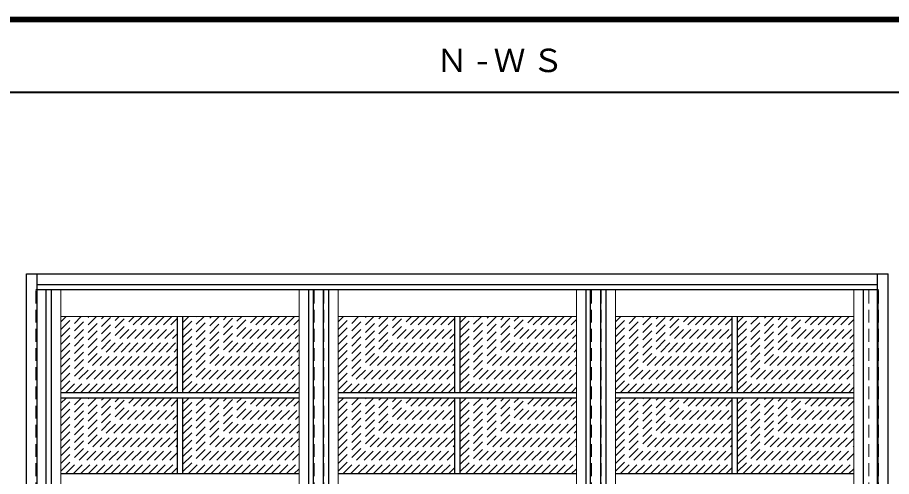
# Model space of a CAD drawing. Units: millimetres, scale not verified. Extents: x -6000 to 5700, y -4307 to 4175.
# Drawn here: x 1253 to 3711, y 2882 to 4175 of the extents above; entities that cross this region are included whole.
import ezdxf

# ---------------------------------------------------------------- set-up
doc = ezdxf.new("R2010")
doc.units = ezdxf.units.MM
doc.header["$LTSCALE"] = 30
doc.linetypes.add('DASHED1', pattern=[1.8, 1.2, -0.6])
for name, color, linetype, lineweight in [('0-2_扉', 4, 'DASHED1', 9), ('0-3_仕上げ', 3, 'Continuous', 25), ('0-4_枠', 3, 'Continuous', 25), ('0-C_ハッチ', 4, 'DASHED1', 9), ('F-1_枠', 6, 'Continuous', 40)]:
    doc.layers.add(name, color=color, linetype=linetype, lineweight=lineweight)
doc.layers.add('0-A_文字', color=7, linetype='Continuous')
doc.styles.add('ＭＳ ゴシック', font='')
doc.styles.get('ＭＳ ゴシック').set_extended_font_data('MS Gothic')

msp = doc.modelspace()

# ---------------------------------------------------------------- linework, layer by layer
at = {"layer": '0-2_扉'}
for p, q in [((1305, 3409), (1308, 3409)), ((2115, 1426), (2115, 3409)), ((2895, 1426), (2895, 3409)), ((3675, 3409), (3672, 3409))]:
    msp.add_line(p, q, dxfattribs=at)
at = {"layer": '0-2_扉', "color": 3, "linetype": 'Continuous', "lineweight": 25}
for p, q in [((1308, 3409), (3672, 3409)), ((2085, 3409), (2085, 1426)), ((2865, 1426), (2865, 3409))]:
    msp.add_line(p, q, dxfattribs=at)
at = {"layer": '0-2_扉'}
for points in [[(1308, 1426), (1305, 1426), (1305, 3409)], [(3672, 1426), (3675, 1426), (3675, 3409)]]:
    msp.add_lwpolyline(points, dxfattribs=at)
at = {"layer": '0-3_仕上げ'}
for p, q in [((1332.5, 3409), (1332.5, 1426)), ((1347.5, 3409), (1347.5, 1426)), ((2072.5, 1426), (2072.5, 3409)), ((2112.5, 3409), (2112.5, 1426)), ((2127.5, 3409), (2127.5, 1426)), ((2852.5, 1426), (2852.5, 3409)), ((2892.5, 3409), (2892.5, 1426)), ((2907.5, 3409), (2907.5, 1426)), ((3632.5, 1426), (3632.5, 3409)), ((3672.5, 3409), (3672.5, 1426)), ((1702.5, 3333), (1702.5, 3118.5)), ((1717.5, 3333), (1717.5, 3118.5)), ((2482.5, 3333), (2482.5, 3118.5)), ((2497.5, 3333), (2497.5, 3118.5)), ((3262.5, 3333), (3262.5, 3118.5)), ((3277.5, 3333), (3277.5, 3118.5)), ((2045, 3118.5), (1375, 3118.5)), ((2045, 3103.5), (1375, 3103.5)), ((1702.5, 3103.5), (1702.5, 2890)), ((1717.5, 3103.5), (1717.5, 2890)), ((2825, 3118.5), (2155, 3118.5)), ((2825, 3103.5), (2155, 3103.5)), ((2482.5, 3103.5), (2482.5, 2890)), ((2497.5, 3103.5), (2497.5, 2890)), ((3605, 3118.5), (2935, 3118.5)), ((3605, 3103.5), (2935, 3103.5)), ((3262.5, 3103.5), (3262.5, 2890)), ((3277.5, 3103.5), (3277.5, 2890)), ((2045, 2890), (1375, 2890)), ((2825, 2890), (2155, 2890)), ((3605, 2890), (2935, 2890))]:
    msp.add_line(p, q, dxfattribs=at)
at = {"layer": '0-3_仕上げ', "color": 7, "lineweight": 18}
for p, q in [((1375, 3409), (1375, 1426)), ((2045, 1426), (2045, 3409)), ((2155, 3409), (2155, 1426)), ((2825, 1426), (2825, 3409)), ((2935, 3409), (2935, 1426)), ((3605, 1426), (3605, 3409)), ((2045, 3333), (1375, 3333)), ((2825, 3333), (2155, 3333)), ((3605, 3333), (2935, 3333))]:
    msp.add_line(p, q, dxfattribs=at)
at = {"layer": '0-3_仕上げ', "color": 4, "linetype": 'DASHED1', "lineweight": 9}
for p, q in [((2087.5, 1426), (2087.5, 3409)), ((2867.5, 1426), (2867.5, 3409)), ((3647.5, 1426), (3647.5, 3409))]:
    msp.add_line(p, q, dxfattribs=at)
at = {"layer": '0-4_枠'}
for p, q in [((1278, 3453), (3702, 3453)), ((1278, 1406), (1278, 3453)), ((1308, 1406), (1308, 3453)), ((3672, 1406), (3672, 3453)), ((3702, 1406), (3702, 3453)), ((1308, 3423), (3672, 3423))]:
    msp.add_line(p, q, dxfattribs=at)
at = {"layer": '0-C_ハッチ'}
for p, q in [((1375, 3317.85), (1390.15, 3333)), ((1375, 3126.93), (1581.07, 3333)), ((1375, 3148.14), (1559.86, 3333)), ((1375, 3169.35), (1538.65, 3333)), ((1375, 3190.57), (1517.43, 3333)), ((1375, 3211.78), (1496.22, 3333)), ((1375, 3232.99), (1475.01, 3333)), ((1375, 3254.21), (1453.79, 3333)), ((1375, 3275.42), (1432.58, 3333)), ((1375, 3296.63), (1411.37, 3333)), ((1387.79, 3118.5), (1602.29, 3333)), ((1409, 3118.5), (1623.5, 3333)), ((1430.21, 3118.5), (1644.71, 3333)), ((1451.43, 3118.5), (1665.93, 3333)), ((1472.64, 3118.5), (1687.14, 3333)), ((1493.85, 3118.5), (1702.5, 3327.15)), ((1717.5, 3124.35), (1926.15, 3333)), ((1717.5, 3145.57), (1904.93, 3333)), ((1717.5, 3166.78), (1883.72, 3333)), ((1717.5, 3187.99), (1862.51, 3333)), ((1717.5, 3209.21), (1841.29, 3333)), ((1717.5, 3230.42), (1820.08, 3333)), ((1717.5, 3251.63), (1798.87, 3333)), ((1717.5, 3272.85), (1777.65, 3333)), ((1717.5, 3294.06), (1756.44, 3333)), ((1717.5, 3315.27), (1735.23, 3333)), ((1732.86, 3118.5), (1947.36, 3333)), ((1754.07, 3118.5), (1968.57, 3333)), ((1775.29, 3118.5), (1989.79, 3333)), ((1796.5, 3118.5), (2011, 3333)), ((1817.71, 3118.5), (2032.21, 3333)), ((1838.93, 3118.5), (2045, 3324.57)), ((2155, 3317.85), (2170.15, 3333)), ((2155, 3126.93), (2361.07, 3333)), ((2155, 3148.14), (2339.86, 3333)), ((2155, 3169.35), (2318.65, 3333)), ((2155, 3190.57), (2297.43, 3333)), ((2155, 3211.78), (2276.22, 3333)), ((2155, 3232.99), (2255.01, 3333)), ((2155, 3254.21), (2233.79, 3333)), ((2155, 3275.42), (2212.58, 3333)), ((2155, 3296.63), (2191.37, 3333)), ((2167.79, 3118.5), (2382.29, 3333)), ((2189, 3118.5), (2403.5, 3333)), ((2210.21, 3118.5), (2424.71, 3333)), ((2231.43, 3118.5), (2445.93, 3333)), ((2252.64, 3118.5), (2467.14, 3333)), ((2273.85, 3118.5), (2482.5, 3327.15)), ((2497.5, 3124.35), (2706.15, 3333)), ((2497.5, 3145.57), (2684.93, 3333)), ((2497.5, 3166.78), (2663.72, 3333)), ((2497.5, 3187.99), (2642.51, 3333)), ((2497.5, 3209.21), (2621.29, 3333)), ((2497.5, 3230.42), (2600.08, 3333)), ((2497.5, 3251.63), (2578.87, 3333)), ((2497.5, 3272.85), (2557.65, 3333)), ((2497.5, 3294.06), (2536.44, 3333)), ((2497.5, 3315.27), (2515.23, 3333)), ((2512.86, 3118.5), (2727.36, 3333)), ((2534.07, 3118.5), (2748.57, 3333)), ((2555.29, 3118.5), (2769.79, 3333)), ((2576.5, 3118.5), (2791, 3333)), ((2597.71, 3118.5), (2812.21, 3333)), ((2618.93, 3118.5), (2825, 3324.57)), ((2935, 3317.85), (2950.15, 3333)), ((2935, 3126.93), (3141.07, 3333)), ((2935, 3148.14), (3119.86, 3333)), ((2935, 3169.35), (3098.65, 3333)), ((2935, 3190.57), (3077.43, 3333)), ((2935, 3211.78), (3056.22, 3333)), ((2935, 3232.99), (3035.01, 3333)), ((2935, 3254.21), (3013.79, 3333)), ((2935, 3275.42), (2992.58, 3333)), ((2935, 3296.63), (2971.37, 3333)), ((2947.79, 3118.5), (3162.29, 3333)), ((2969, 3118.5), (3183.5, 3333)), ((2990.21, 3118.5), (3204.71, 3333)), ((3011.43, 3118.5), (3225.93, 3333)), ((3032.64, 3118.5), (3247.14, 3333)), ((3053.85, 3118.5), (3262.5, 3327.15)), ((3277.5, 3124.35), (3486.15, 3333)), ((3277.5, 3145.57), (3464.93, 3333)), ((3277.5, 3166.78), (3443.72, 3333)), ((3277.5, 3187.99), (3422.51, 3333)), ((3277.5, 3209.21), (3401.29, 3333)), ((3277.5, 3230.42), (3380.08, 3333)), ((3277.5, 3251.63), (3358.87, 3333)), ((3277.5, 3272.85), (3337.65, 3333)), ((3277.5, 3294.06), (3316.44, 3333)), ((3277.5, 3315.27), (3295.23, 3333)), ((3292.86, 3118.5), (3507.36, 3333)), ((3314.07, 3118.5), (3528.57, 3333)), ((3335.29, 3118.5), (3549.79, 3333)), ((3356.5, 3118.5), (3571, 3333)), ((3377.71, 3118.5), (3592.21, 3333)), ((3398.93, 3118.5), (3605, 3324.57)), ((1515.07, 3118.5), (1702.5, 3305.93)), ((1860.14, 3118.5), (2045, 3303.36)), ((2295.07, 3118.5), (2482.5, 3305.93)), ((2640.14, 3118.5), (2825, 3303.36)), ((3075.07, 3118.5), (3262.5, 3305.93)), ((3420.14, 3118.5), (3605, 3303.36)), ((1536.28, 3118.5), (1702.5, 3284.72)), ((1881.35, 3118.5), (2045, 3282.15)), ((2316.28, 3118.5), (2482.5, 3284.72)), ((2661.35, 3118.5), (2825, 3282.15)), ((3096.28, 3118.5), (3262.5, 3284.72)), ((3441.35, 3118.5), (3605, 3282.15)), ((1557.49, 3118.5), (1702.5, 3263.51)), ((1902.57, 3118.5), (2045, 3260.93)), ((2337.49, 3118.5), (2482.5, 3263.51)), ((2682.57, 3118.5), (2825, 3260.93)), ((3117.49, 3118.5), (3262.5, 3263.51)), ((3462.57, 3118.5), (3605, 3260.93)), ((1578.7, 3118.5), (1702.5, 3242.29)), ((1599.92, 3118.5), (1702.5, 3221.08)), ((1923.78, 3118.5), (2045, 3239.72)), ((2358.7, 3118.5), (2482.5, 3242.29)), ((2379.92, 3118.5), (2482.5, 3221.08)), ((2703.78, 3118.5), (2825, 3239.72)), ((3138.7, 3118.5), (3262.5, 3242.29)), ((3159.92, 3118.5), (3262.5, 3221.08)), ((3483.78, 3118.5), (3605, 3239.72)), ((1621.13, 3118.5), (1702.5, 3199.87)), ((1944.99, 3118.5), (2045, 3218.51)), ((1966.2, 3118.5), (2045, 3197.29)), ((2401.13, 3118.5), (2482.5, 3199.87)), ((2724.99, 3118.5), (2825, 3218.51)), ((2746.2, 3118.5), (2825, 3197.29)), ((3181.13, 3118.5), (3262.5, 3199.87)), ((3504.99, 3118.5), (3605, 3218.51)), ((3526.2, 3118.5), (3605, 3197.29)), ((1642.34, 3118.5), (1702.5, 3178.65)), ((1987.42, 3118.5), (2045, 3176.08)), ((2422.34, 3118.5), (2482.5, 3178.65)), ((2767.42, 3118.5), (2825, 3176.08)), ((3202.34, 3118.5), (3262.5, 3178.65)), ((3547.42, 3118.5), (3605, 3176.08)), ((1663.56, 3118.5), (1702.5, 3157.44)), ((2008.63, 3118.5), (2045, 3154.87)), ((2443.56, 3118.5), (2482.5, 3157.44)), ((2788.63, 3118.5), (2825, 3154.87)), ((3223.56, 3118.5), (3262.5, 3157.44)), ((3568.63, 3118.5), (3605, 3154.87)), ((1684.77, 3118.5), (1702.5, 3136.23)), ((2029.84, 3118.5), (2045, 3133.65)), ((2464.77, 3118.5), (2482.5, 3136.23)), ((2809.84, 3118.5), (2825, 3133.65)), ((3244.77, 3118.5), (3262.5, 3136.23)), ((3589.84, 3118.5), (3605, 3133.65)), ((1375, 2897.93), (1580.57, 3103.5)), ((1375, 2919.14), (1559.36, 3103.5)), ((1375, 2940.35), (1538.15, 3103.5)), ((1375, 2961.57), (1516.93, 3103.5)), ((1375, 2982.78), (1495.72, 3103.5)), ((1375, 3003.99), (1474.51, 3103.5)), ((1375, 3025.21), (1453.29, 3103.5)), ((1375, 3046.42), (1432.08, 3103.5)), ((1375, 3067.63), (1410.87, 3103.5)), ((1375, 3088.85), (1389.65, 3103.5)), ((1388.29, 2890), (1601.79, 3103.5)), ((1409.5, 2890), (1623, 3103.5)), ((1430.71, 2890), (1644.21, 3103.5)), ((1451.93, 2890), (1665.43, 3103.5)), ((1473.14, 2890), (1686.64, 3103.5)), ((1494.35, 2890), (1702.5, 3098.15)), ((1717.5, 2895.35), (1925.65, 3103.5)), ((1717.5, 2916.57), (1904.43, 3103.5)), ((1717.5, 2937.78), (1883.22, 3103.5)), ((1717.5, 2958.99), (1862.01, 3103.5)), ((1717.5, 2980.21), (1840.79, 3103.5)), ((1717.5, 3001.42), (1819.58, 3103.5)), ((1717.5, 3022.63), (1798.37, 3103.5)), ((1717.5, 3043.85), (1777.15, 3103.5)), ((1717.5, 3065.06), (1755.94, 3103.5)), ((1717.5, 3086.27), (1734.73, 3103.5)), ((1733.36, 2890), (1946.86, 3103.5)), ((1754.57, 2890), (1968.07, 3103.5)), ((1775.79, 2890), (1989.29, 3103.5)), ((1797, 2890), (2010.5, 3103.5)), ((1818.21, 2890), (2031.71, 3103.5)), ((2155, 2897.93), (2360.57, 3103.5)), ((2155, 2919.14), (2339.36, 3103.5)), ((2155, 2940.35), (2318.15, 3103.5)), ((2155, 2961.57), (2296.93, 3103.5)), ((2155, 2982.78), (2275.72, 3103.5)), ((2155, 3003.99), (2254.51, 3103.5)), ((2155, 3025.21), (2233.29, 3103.5)), ((2155, 3046.42), (2212.08, 3103.5)), ((2155, 3067.63), (2190.87, 3103.5)), ((2155, 3088.85), (2169.65, 3103.5)), ((2168.29, 2890), (2381.79, 3103.5)), ((2189.5, 2890), (2403, 3103.5)), ((2210.71, 2890), (2424.21, 3103.5)), ((2231.93, 2890), (2445.43, 3103.5)), ((2253.14, 2890), (2466.64, 3103.5)), ((2274.35, 2890), (2482.5, 3098.15)), ((2497.5, 2895.35), (2705.65, 3103.5)), ((2497.5, 2916.57), (2684.43, 3103.5)), ((2497.5, 2937.78), (2663.22, 3103.5)), ((2497.5, 2958.99), (2642.01, 3103.5)), ((2497.5, 2980.21), (2620.79, 3103.5)), ((2497.5, 3001.42), (2599.58, 3103.5)), ((2497.5, 3022.63), (2578.37, 3103.5)), ((2497.5, 3043.85), (2557.15, 3103.5)), ((2497.5, 3065.06), (2535.94, 3103.5)), ((2497.5, 3086.27), (2514.73, 3103.5)), ((2513.36, 2890), (2726.86, 3103.5)), ((2534.57, 2890), (2748.07, 3103.5)), ((2555.79, 2890), (2769.29, 3103.5)), ((2577, 2890), (2790.5, 3103.5)), ((2598.21, 2890), (2811.71, 3103.5)), ((2935, 2897.93), (3140.57, 3103.5)), ((2935, 2919.14), (3119.36, 3103.5)), ((2935, 2940.35), (3098.15, 3103.5)), ((2935, 2961.57), (3076.93, 3103.5)), ((2935, 2982.78), (3055.72, 3103.5)), ((2935, 3003.99), (3034.51, 3103.5)), ((2935, 3025.21), (3013.29, 3103.5)), ((2935, 3046.42), (2992.08, 3103.5)), ((2935, 3067.63), (2970.87, 3103.5)), ((2935, 3088.85), (2949.65, 3103.5)), ((2948.29, 2890), (3161.79, 3103.5)), ((2969.5, 2890), (3183, 3103.5)), ((2990.71, 2890), (3204.21, 3103.5)), ((3011.93, 2890), (3225.43, 3103.5)), ((3033.14, 2890), (3246.64, 3103.5)), ((3054.35, 2890), (3262.5, 3098.15)), ((3277.5, 2895.35), (3485.65, 3103.5)), ((3277.5, 2916.57), (3464.43, 3103.5)), ((3277.5, 2937.78), (3443.22, 3103.5)), ((3277.5, 2958.99), (3422.01, 3103.5)), ((3277.5, 2980.21), (3400.79, 3103.5)), ((3277.5, 3001.42), (3379.58, 3103.5)), ((3277.5, 3022.63), (3358.37, 3103.5)), ((3277.5, 3043.85), (3337.15, 3103.5)), ((3277.5, 3065.06), (3315.94, 3103.5)), ((3277.5, 3086.27), (3294.73, 3103.5)), ((3293.36, 2890), (3506.86, 3103.5)), ((3314.57, 2890), (3528.07, 3103.5)), ((3335.79, 2890), (3549.29, 3103.5)), ((3357, 2890), (3570.5, 3103.5)), ((3378.21, 2890), (3591.71, 3103.5)), ((1515.57, 2890), (1702.5, 3076.93)), ((1839.43, 2890), (2045, 3095.57)), ((1860.64, 2890), (2045, 3074.36)), ((2295.57, 2890), (2482.5, 3076.93)), ((2619.43, 2890), (2825, 3095.57)), ((2640.64, 2890), (2825, 3074.36)), ((3075.57, 2890), (3262.5, 3076.93)), ((3399.43, 2890), (3605, 3095.57)), ((3420.64, 2890), (3605, 3074.36)), ((1536.78, 2890), (1702.5, 3055.72)), ((1881.85, 2890), (2045, 3053.15)), ((2316.78, 2890), (2482.5, 3055.72)), ((2661.85, 2890), (2825, 3053.15)), ((3096.78, 2890), (3262.5, 3055.72)), ((3441.85, 2890), (3605, 3053.15)), ((1557.99, 2890), (1702.5, 3034.51)), ((1903.07, 2890), (2045, 3031.93)), ((2337.99, 2890), (2482.5, 3034.51)), ((2683.07, 2890), (2825, 3031.93)), ((3117.99, 2890), (3262.5, 3034.51)), ((3463.07, 2890), (3605, 3031.93)), ((1579.2, 2890), (1702.5, 3013.29)), ((1924.28, 2890), (2045, 3010.72)), ((2359.2, 2890), (2482.5, 3013.29)), ((2704.28, 2890), (2825, 3010.72)), ((3139.2, 2890), (3262.5, 3013.29)), ((3484.28, 2890), (3605, 3010.72)), ((1600.42, 2890), (1702.5, 2992.08)), ((1945.49, 2890), (2045, 2989.51)), ((2380.42, 2890), (2482.5, 2992.08)), ((2725.49, 2890), (2825, 2989.51)), ((3160.42, 2890), (3262.5, 2992.08)), ((3505.49, 2890), (3605, 2989.51)), ((1621.63, 2890), (1702.5, 2970.87)), ((1966.7, 2890), (2045, 2968.29)), ((2401.63, 2890), (2482.5, 2970.87)), ((2746.7, 2890), (2825, 2968.29)), ((3181.63, 2890), (3262.5, 2970.87)), ((3526.7, 2890), (3605, 2968.29)), ((1642.84, 2890), (1702.5, 2949.65)), ((1664.06, 2890), (1702.5, 2928.44)), ((1987.92, 2890), (2045, 2947.08)), ((2009.13, 2890), (2045, 2925.87)), ((2422.84, 2890), (2482.5, 2949.65)), ((2444.06, 2890), (2482.5, 2928.44)), ((2767.92, 2890), (2825, 2947.08)), ((2789.13, 2890), (2825, 2925.87)), ((3202.84, 2890), (3262.5, 2949.65)), ((3224.06, 2890), (3262.5, 2928.44)), ((3547.92, 2890), (3605, 2947.08)), ((3569.13, 2890), (3605, 2925.87)), ((1685.27, 2890), (1702.5, 2907.23)), ((2030.34, 2890), (2045, 2904.65)), ((2465.27, 2890), (2482.5, 2907.23)), ((2810.34, 2890), (2825, 2904.65)), ((3245.27, 2890), (3262.5, 2907.23)), ((3590.34, 2890), (3605, 2904.65))]:
    msp.add_line(p, q, dxfattribs=at)
at = {"layer": 'F-1_枠'}
for p, q in [((-6000, 4175), (5700, 4175)), ((-6000, 4170), (5700, 4170)), ((-6000, 4165), (5700, 4165)), ((-6000, 3965), (5700, 3965))]:
    msp.add_line(p, q, dxfattribs=at)

# ---------------------------------------------------------------- texts
at = {"layer": '0-A_文字', "insert": (2430, 4020), "char_height": 65.98, "attachment_point": 7, "style": 'ＭＳ ゴシック'}
msp.add_mtext('\\T1.2;Ｎ-ＷＳ', dxfattribs=at)

doc.saveas('drawing.dxf')
